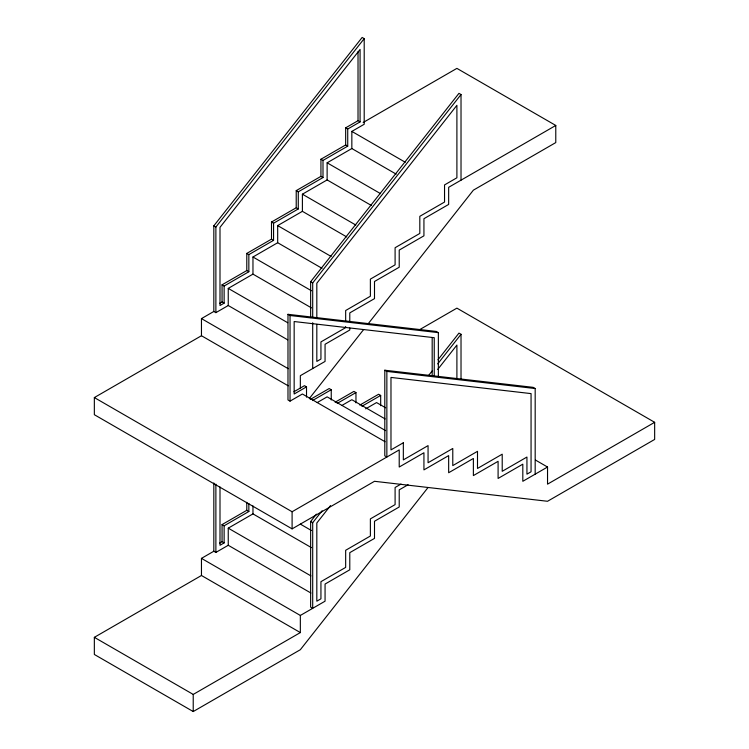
<?xml version="1.0" encoding="UTF-8"?>
<svg xmlns="http://www.w3.org/2000/svg" width="749" height="749" viewBox="0 0 749 749"><rect width="100%" height="100%" fill="white"/><g stroke="black" fill="none" stroke-linecap="round" stroke-linejoin="round"><path stroke-width="1.12" d="M419.599 329.672L456.899 308.139L654.654 422.314L654.654 439.438L547.538 501.278L374.5 481.298L292.101 528.869L94.346 414.703L94.346 397.569L201.462 335.73L201.462 318.606L213.821 311.462L213.821 225.833L362.142 37.45L364.201 38.639L364.201 124.268L351.843 131.403L351.843 148.536L396.193 174.143M213.821 311.462L215.881 312.651L215.881 227.022L364.201 38.639M310.638 317.604L310.638 281.736L458.959 93.344L461.019 94.533L461.019 180.163M312.698 317.173L312.698 282.925L461.019 94.533M309.374 398.468L363.593 329.597M368.321 323.596L473.377 190.162L555.777 142.582L555.777 125.458L456.899 68.374L363.153 122.499M322.107 510.743L312.698 522.69L312.698 608.319L310.638 607.13L310.638 521.501L316.434 514.151M437.978 359.763L458.959 333.108L461.019 334.297L461.019 379.434M428.578 375.511L432.182 370.933M437.706 363.902L461.019 334.297M330.543 505.584L316.818 522.999L316.818 601.185L320.937 598.807L320.937 581.673L345.663 567.405L345.663 550.281L370.381 536.012L370.381 518.879L395.098 504.611L395.098 487.487L401.033 484.06M437.716 369.444L456.899 345.083L456.899 378.985M427.96 487.618L300.34 649.711L193.223 711.55L94.346 654.467L94.346 637.333L201.462 575.494L300.34 632.577L300.34 615.453L201.462 558.37L201.462 575.494M219.588 303.382L222.06 301.95L222.06 284.826L246.786 270.558L246.786 253.424L271.503 239.156L271.503 222.032L296.22 207.763L296.22 190.63L320.937 176.361L320.937 159.237L345.663 144.96L345.663 127.836L358.022 120.701L360.082 121.89L360.082 49.425L220 227.34L220 305.517L224.129 303.139L224.129 286.015L248.846 271.747L248.846 254.613L273.563 240.345L273.563 223.221L298.28 208.952L298.28 191.819L322.997 177.55L322.997 160.426L347.723 146.149L347.723 129.025L360.082 121.89M371.476 205.535L327.126 179.929L327.126 162.805L351.843 148.536M346.759 236.937L302.399 211.33L302.399 194.197L327.126 179.929M322.033 268.329L277.682 242.723L277.682 225.599L302.399 211.33M311.434 307.876L252.965 274.125L252.965 257.001L277.682 242.723M287.719 339.859L228.248 305.517L228.248 288.393L252.965 274.125M215.881 312.651L228.248 305.517M555.777 125.458L448.66 187.306L448.66 204.43L423.934 218.699L423.934 235.823L399.217 250.1L399.217 267.224L374.5 281.493L374.5 298.626L349.783 312.895L349.783 321.452M293.936 391.755L304.459 385.679L306.519 386.868L306.519 397.148M306.519 386.868L294.16 394.002L294.16 321.536L434.242 337.705L434.242 376.213M438.362 376.607L438.362 332.64L436.302 331.451L287.981 314.318L287.981 399.947L290.041 401.136L302.399 394.002L385.061 441.732M310.208 399.489L329.186 388.534L331.245 389.723L331.245 399.994M312.455 400.565L331.245 389.723M317.23 402.569L327.126 396.858L385.585 430.619M335.112 402.232L353.903 391.39L355.962 392.579L355.962 402.85M337.172 403.421L355.962 392.579M341.956 405.424L351.843 399.713L385.108 418.916M359.829 405.087L378.62 394.246L380.679 395.435L380.679 405.705M361.889 406.276L380.679 395.435M365.681 408.851L376.56 402.569L385.632 407.802M219.588 543.147L222.06 541.714L222.06 524.59L246.786 510.322L248.846 511.511L248.846 503.515M222.06 524.59L224.129 525.779L248.846 511.511M310.901 593.011L228.248 545.281L228.248 528.157L252.965 513.889L311.434 547.641M224.129 525.779L224.129 542.903L220 545.281L220 486.944M201.462 558.37L213.821 551.236L215.881 552.425L228.248 545.281M94.346 397.569L292.101 511.745L399.217 449.906L399.217 467.03L423.934 452.752L423.934 469.885L448.66 455.607L448.66 472.741L473.377 458.463L473.377 475.587L498.094 461.318L498.094 478.442L522.811 464.174L522.811 481.298L547.538 467.03L547.538 484.154L654.654 422.314M408.121 484.725L399.217 489.865L399.217 506.989L374.5 521.257L374.5 538.391L349.783 552.659L349.783 569.783L325.066 584.061L325.066 601.185L300.34 615.453M94.346 637.333L193.223 694.426L300.34 632.577M287.981 314.318L290.041 315.507L438.362 332.64M384.799 370.221L386.858 371.41L386.858 457.04L384.799 455.851L384.799 370.221L533.119 387.345L535.179 388.534L535.179 474.164M386.858 371.41L535.179 388.534M345.663 127.836L347.723 129.025M351.843 131.403L405.265 162.252M345.663 144.96L347.723 146.149M320.937 159.237L322.997 160.426M327.126 162.805L380.548 193.645M320.937 176.361L322.997 177.55M296.22 190.63L298.28 191.819M302.399 194.197L355.831 225.046M296.22 207.763L298.28 208.952M271.503 222.032L273.563 223.221M277.682 225.599L331.114 256.448M271.503 239.156L273.563 240.345M213.821 225.833L215.881 227.022M310.638 281.736L312.698 282.925M246.786 253.424L248.846 254.613M252.965 257.001L311.434 290.752M246.786 270.558L248.846 271.747M535.432 460.036L547.538 467.03M222.06 284.826L224.129 286.015M228.248 288.393L287.719 322.735M222.06 301.95L224.129 303.139M201.462 318.606L288.234 368.695M201.462 335.73L288.234 385.829M310.638 521.501L312.698 522.69M300.34 524.113L311.434 530.517M228.248 528.157L310.901 575.887M222.06 541.714L224.129 542.903M432.182 337.668L432.182 376.485M358.022 51.737L358.022 120.701M349.783 328.006L349.783 330.019L325.066 344.287L325.066 361.421L300.34 375.689L300.34 388.057M345.663 320.984L345.663 310.517L370.381 296.239L370.381 279.115L395.098 264.846L395.098 247.722L419.815 233.445L419.815 216.321L444.541 202.052L444.541 184.928L456.899 177.785L456.899 105.319L316.818 283.234L316.818 317.651M345.663 326.527L345.663 327.641L320.937 341.909L320.937 359.043L316.818 361.421L316.818 324.354M312.698 322.725L312.698 368.555M292.101 511.745L292.101 528.869M290.041 315.507L290.041 401.136M252.965 505.893L252.965 513.889M246.786 502.326L246.786 510.322M215.881 484.144L215.881 552.425M213.821 482.955L213.821 551.236M193.223 694.426L193.223 711.55M403.337 442.762L390.978 449.906L390.978 377.43L531.06 393.609L531.06 471.786L526.94 474.164L526.94 457.04L502.214 471.308L502.214 454.184L477.497 468.453L477.497 451.329L452.78 465.597L452.78 448.473L428.063 462.742L428.063 445.618L403.337 459.895L403.337 442.762"/></g></svg>
